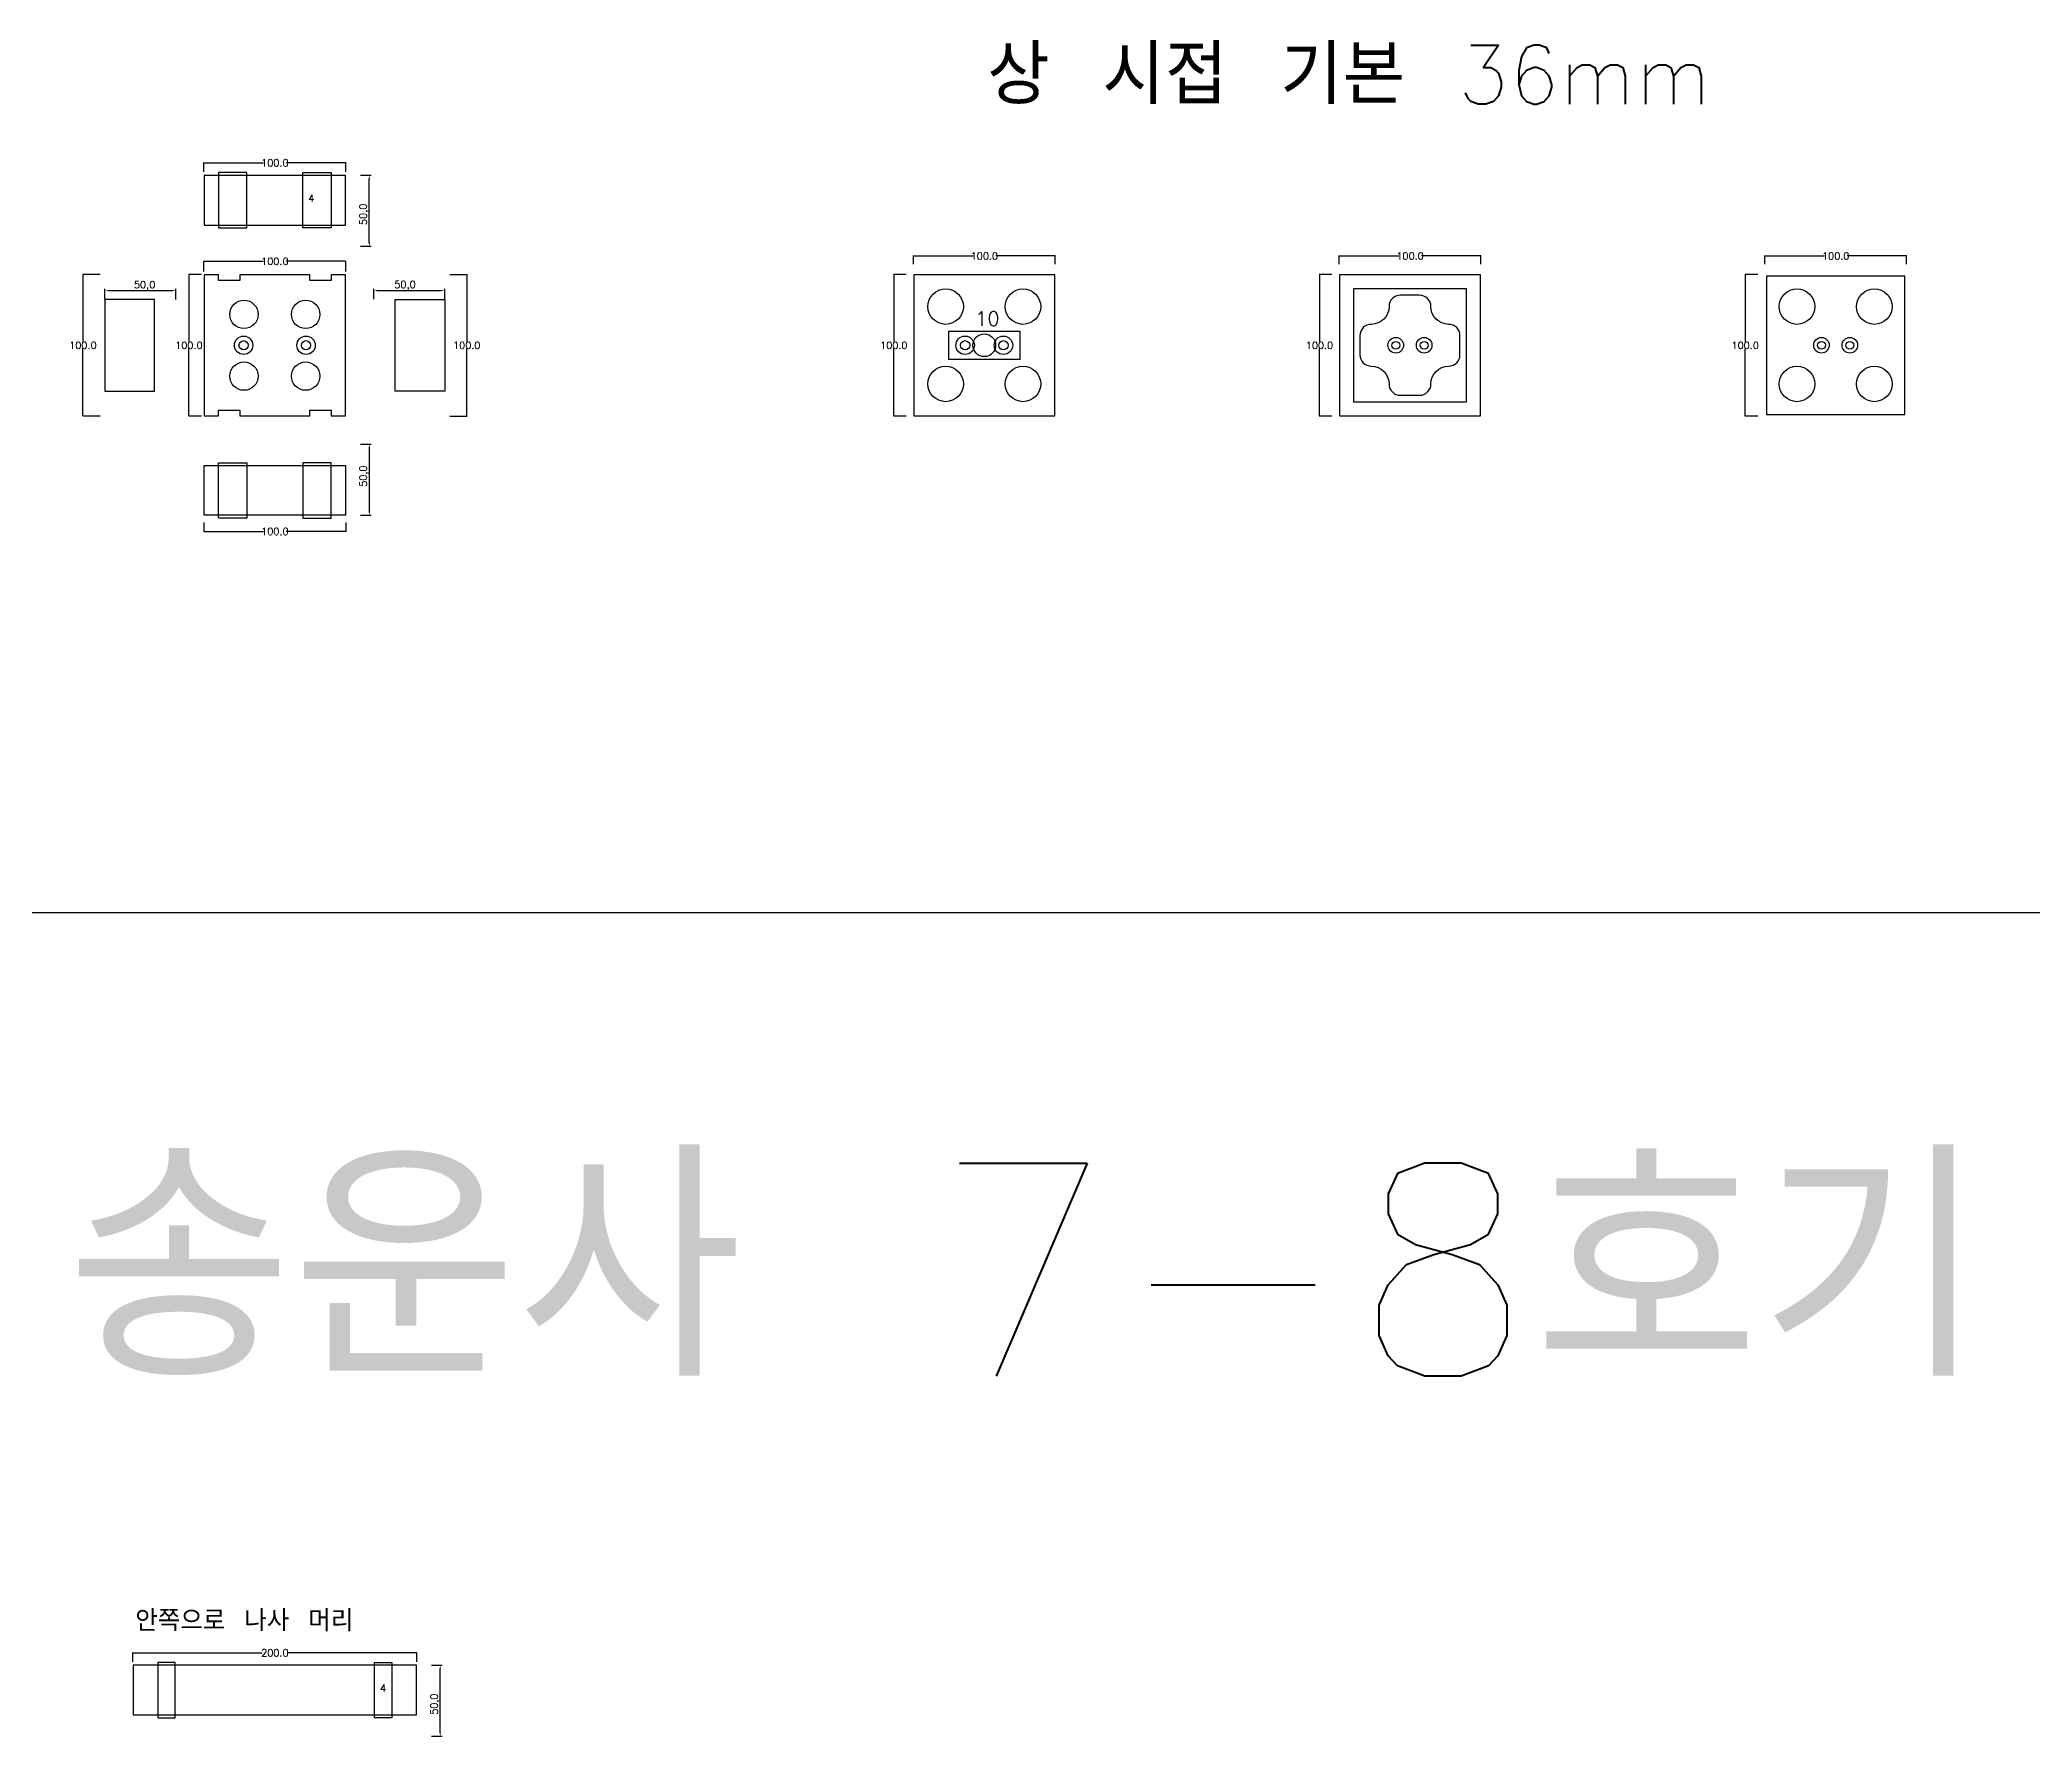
# Model space of a CAD drawing. Header units: millimetres. Extents: x -25 to 19775, y 172 to 9172.
# Drawn here: x 10460 to 11864, y 6792 to 7987 of the extents above; entities that cross this region are included whole.
import ezdxf

# ---------------------------------------------------------------- set-up
doc = ezdxf.new("R2010")
doc.units = ezdxf.units.MM
for name, color, linetype in [('TEXT', 7, 'Continuous'), ('볼트 구멍', 7, 'Continuous'), ('치구', 7, 'Continuous'), ('치수', 7, 'Continuous')]:
    doc.layers.add(name, color=color, linetype=linetype)
doc.styles.get("Standard").update_dxf_attribs({"font": 'txt.shx', "bigfont": 'whgtxt.shx'})
doc.dimstyles.new('ISO-25', dxfattribs={"dimtxt": 2.5, "dimasz": 2.5, "dimexe": 1.25, "dimexo": 0.625, "dimtad": 1, "dimtxsty": 'Standard', "dimcen": 2.5, "dimadec": 0, "dimazin": 0, "dimtfac": 1, "dimtmove": 0, "dimatfit": 3, "dimfxl": 0, "dimarcsym": 0})
doc.dimstyles.get("Standard").update_dxf_attribs({"dimtxt": 7, "dimasz": 0.18, "dimexe": 0.18, "dimexo": 0.0625, "dimgap": 0.09, "dimtad": 0, "dimtih": 1, "dimtoh": 1, "dimdec": 1, "dimzin": 0, "dimdsep": 46, "dimtxsty": 'Standard', "dimcen": 0.09, "dimadec": 0, "dimazin": 0, "dimtfac": 1, "dimtdec": 1, "dimtofl": 0, "dimtmove": 0, "dimatfit": 3, "dimfxl": 0, "dimtolj": 1, "dimtzin": 0, "dimarcsym": 0})

# ---------------------------------------------------------------- blocks, each defined once
blk = doc.blocks.new('*D461')
at = {"layer": 'Defpoints', "color": 0}
for p in [(10735.1, 6841.6), (10742, 6841.6), (10735.1, 6791.6)]:
    blk.add_point(p, dxfattribs=at)
at = {"layer": '치수', "color": 0, "lineweight": -2}
for p, q in [((10735.8, 6841.6), (10743.3, 6841.6)), ((10742, 6794.1), (10742, 6839.1)), ((10735.8, 6791.6), (10743.3, 6791.6))]:
    blk.add_line(p, q, dxfattribs=at)
at = {"layer": '치수', "color": 0}
for points in [[(10741.6, 6839.1), (10742.5, 6839.1), (10742, 6841.6)], [(10741.6, 6794.1), (10742.5, 6794.1), (10742, 6791.6)]]:
    blk.add_solid(points, dxfattribs=at)
at = {"layer": '치수', "color": 0, "insert": (10738.5, 6814.1), "char_height": 5, "attachment_point": 5, "rotation": 90}
blk.add_mtext('50,0', dxfattribs=at)
blk = doc.blocks.new('*D464')
at = {"layer": 'Defpoints', "color": 0}
for p in [(10525.5, 6843.9), (10725.5, 6850.3), (10725.5, 6843.9)]:
    blk.add_point(p, dxfattribs=at)
at = {"layer": '치수', "color": 0, "lineweight": -2}
for p, q in [((10525.5, 6844), (10525.5, 6850.5)), ((10525.6, 6850.3), (10616.6, 6850.3)), ((10725.3, 6850.3), (10634.3, 6850.3)), ((10725.5, 6844), (10725.5, 6850.5))]:
    blk.add_line(p, q, dxfattribs=at)
at = {"layer": '치수', "color": 0}
for points in [[(10525.6, 6850.3), (10525.6, 6850.3), (10525.5, 6850.3)], [(10725.3, 6850.3), (10725.3, 6850.3), (10725.5, 6850.3)]]:
    blk.add_solid(points, dxfattribs=at)
at = {"layer": '치수', "color": 0, "insert": (10625.5, 6850.3), "char_height": 5, "attachment_point": 5}
blk.add_mtext('\\A1;200.0', dxfattribs=at)
blk = doc.blocks.new('*D483')
at = {"layer": 'Defpoints', "color": 0}
for p in [(11775.5, 7834.8), (11675.5, 7828.9), (11775.5, 7828.9)]:
    blk.add_point(p, dxfattribs=at)
at = {"layer": '치수', "color": 0, "lineweight": -2}
for p, q in [((11675.5, 7829), (11675.5, 7835)), ((11675.6, 7834.8), (11717.5, 7834.8)), ((11775.3, 7834.8), (11733.5, 7834.8)), ((11775.5, 7829), (11775.5, 7835))]:
    blk.add_line(p, q, dxfattribs=at)
at = {"layer": '치수', "color": 0}
for points in [[(11675.6, 7834.8), (11675.6, 7834.8), (11675.5, 7834.8)], [(11775.3, 7834.8), (11775.3, 7834.8), (11775.5, 7834.8)]]:
    blk.add_solid(points, dxfattribs=at)
at = {"layer": '치수', "color": 0, "insert": (11725.5, 7834.8), "char_height": 5, "attachment_point": 5}
blk.add_mtext('\\A1;100.0', dxfattribs=at)
blk = doc.blocks.new('*D484')
at = {"layer": 'Defpoints', "color": 0}
for p in [(10748.6, 7821.8), (10748.6, 7721.8), (10760.7, 7721.8)]:
    blk.add_point(p, dxfattribs=at)
at = {"layer": '치수', "color": 0, "lineweight": -2}
for p, q in [((10748.7, 7821.8), (10760.9, 7821.8)), ((10760.7, 7821.6), (10760.7, 7774.4)), ((10760.7, 7722), (10760.7, 7769.2)), ((10748.7, 7721.8), (10760.9, 7721.8))]:
    blk.add_line(p, q, dxfattribs=at)
at = {"layer": '치수', "color": 0}
for points in [[(10760.6, 7821.6), (10760.7, 7821.6), (10760.7, 7821.8)], [(10760.6, 7722), (10760.7, 7722), (10760.7, 7721.8)]]:
    blk.add_solid(points, dxfattribs=at)
at = {"layer": '치수', "color": 0, "insert": (10760.7, 7771.8), "char_height": 5, "attachment_point": 5}
blk.add_mtext('\\A1;100.0', dxfattribs=at)
blk = doc.blocks.new('*D485')
at = {"layer": 'Defpoints', "color": 0}
for p in [(10745.2, 7810.4), (10695.2, 7803.6), (10745.2, 7803.6)]:
    blk.add_point(p, dxfattribs=at)
at = {"layer": '치수', "color": 0, "lineweight": -2}
for p, q in [((10695.2, 7804.2), (10695.2, 7811.7)), ((10697.7, 7810.4), (10742.7, 7810.4)), ((10745.2, 7804.2), (10745.2, 7811.7))]:
    blk.add_line(p, q, dxfattribs=at)
at = {"layer": '치수', "color": 0}
for points in [[(10697.7, 7810.8), (10697.7, 7810), (10695.2, 7810.4)], [(10742.7, 7810.8), (10742.7, 7810), (10745.2, 7810.4)]]:
    blk.add_solid(points, dxfattribs=at)
at = {"layer": '치수', "color": 0, "insert": (10717.2, 7813.9), "char_height": 5, "attachment_point": 5}
blk.add_mtext('50,0', dxfattribs=at)
blk = doc.blocks.new('*D486')
at = {"layer": 'Defpoints', "color": 0}
for p in [(10685.1, 7891.6), (10692, 7891.6), (10685.1, 7841.6)]:
    blk.add_point(p, dxfattribs=at)
at = {"layer": '치수', "color": 0, "lineweight": -2}
for p, q in [((10685.8, 7891.6), (10693.3, 7891.6)), ((10692, 7844.1), (10692, 7889.1)), ((10685.8, 7841.6), (10693.3, 7841.6))]:
    blk.add_line(p, q, dxfattribs=at)
at = {"layer": '치수', "color": 0}
for points in [[(10691.6, 7889.1), (10692.5, 7889.1), (10692, 7891.6)], [(10691.6, 7844.1), (10692.5, 7844.1), (10692, 7841.6)]]:
    blk.add_solid(points, dxfattribs=at)
at = {"layer": '치수', "color": 0, "insert": (10688.5, 7864.1), "char_height": 5, "attachment_point": 5, "rotation": 90}
blk.add_mtext('50,0', dxfattribs=at)
blk = doc.blocks.new('*D487')
at = {"layer": 'Defpoints', "color": 0}
for p in [(10575.5, 7894), (10675.5, 7900.4), (10675.5, 7894)]:
    blk.add_point(p, dxfattribs=at)
at = {"layer": '치수', "color": 0, "lineweight": -2}
for p, q in [((10575.5, 7894.1), (10575.5, 7900.6)), ((10575.6, 7900.4), (10617.5, 7900.4)), ((10675.3, 7900.4), (10633.5, 7900.4)), ((10675.5, 7894.1), (10675.5, 7900.6))]:
    blk.add_line(p, q, dxfattribs=at)
at = {"layer": '치수', "color": 0}
for points in [[(10575.6, 7900.4), (10575.6, 7900.4), (10575.5, 7900.4)], [(10675.3, 7900.4), (10675.3, 7900.4), (10675.5, 7900.4)]]:
    blk.add_solid(points, dxfattribs=at)
at = {"layer": '치수', "color": 0, "insert": (10625.5, 7900.4), "char_height": 5, "attachment_point": 5}
blk.add_mtext('\\A1;100.0', dxfattribs=at)
blk = doc.blocks.new('*D488')
at = {"layer": 'Defpoints', "color": 0}
for p in [(10502.3, 7821.8), (10490.2, 7721.8), (10502.3, 7721.8)]:
    blk.add_point(p, dxfattribs=at)
at = {"layer": '치수', "color": 0, "lineweight": -2}
for p, q in [((10502.3, 7821.8), (10490.1, 7821.8)), ((10490.2, 7821.6), (10490.2, 7774.4)), ((10490.2, 7722), (10490.2, 7769.2)), ((10502.3, 7721.8), (10490.1, 7721.8))]:
    blk.add_line(p, q, dxfattribs=at)
at = {"layer": '치수', "color": 0}
for points in [[(10490.2, 7821.6), (10490.3, 7821.6), (10490.2, 7821.8)], [(10490.2, 7722), (10490.3, 7722), (10490.2, 7721.8)]]:
    blk.add_solid(points, dxfattribs=at)
at = {"layer": '치수', "color": 0, "insert": (10490.2, 7771.8), "char_height": 5, "attachment_point": 5}
blk.add_mtext('\\A1;100.0', dxfattribs=at)
blk = doc.blocks.new('*D489')
at = {"layer": 'Defpoints', "color": 0}
for p in [(10574, 7821.8), (10564.9, 7721.8), (10574, 7721.8)]:
    blk.add_point(p, dxfattribs=at)
at = {"layer": '치수', "color": 0, "lineweight": -2}
for p, q in [((10573.9, 7821.8), (10564.8, 7821.8)), ((10564.9, 7821.6), (10564.9, 7774.4)), ((10564.9, 7722), (10564.9, 7769.2)), ((10573.9, 7721.8), (10564.8, 7721.8))]:
    blk.add_line(p, q, dxfattribs=at)
at = {"layer": '치수', "color": 0}
for points in [[(10564.9, 7821.6), (10565, 7821.6), (10564.9, 7821.8)], [(10564.9, 7722), (10565, 7722), (10564.9, 7721.8)]]:
    blk.add_solid(points, dxfattribs=at)
at = {"layer": '치수', "color": 0, "insert": (10564.9, 7771.8), "char_height": 5, "attachment_point": 5}
blk.add_mtext('\\A1;100.0', dxfattribs=at)
blk = doc.blocks.new('*D490')
at = {"layer": 'Defpoints', "color": 0}
for p in [(10505.7, 7810.3), (10505.7, 7803.6), (10555.7, 7803.5)]:
    blk.add_point(p, dxfattribs=at)
at = {"layer": '치수', "color": 0, "lineweight": -2}
for p, q in [((10505.7, 7804.2), (10505.7, 7811.6)), ((10553.2, 7810.3), (10508.2, 7810.3)), ((10555.7, 7804.1), (10555.7, 7811.6))]:
    blk.add_line(p, q, dxfattribs=at)
at = {"layer": '치수', "color": 0}
for points in [[(10508.2, 7810.7), (10508.2, 7809.9), (10505.7, 7810.3)], [(10553.2, 7810.7), (10553.2, 7809.9), (10555.7, 7810.3)]]:
    blk.add_solid(points, dxfattribs=at)
at = {"layer": '치수', "color": 0, "insert": (10533.7, 7813.8), "char_height": 5, "attachment_point": 5}
blk.add_mtext('50,0', dxfattribs=at)
blk = doc.blocks.new('*D491')
at = {"layer": 'Defpoints', "color": 0}
for p in [(10575.5, 7823.6), (10675.5, 7831), (10675.5, 7823.6)]:
    blk.add_point(p, dxfattribs=at)
at = {"layer": '치수', "color": 0, "lineweight": -2}
for p, q in [((10575.5, 7823.7), (10575.5, 7831.2)), ((10575.6, 7831), (10617.5, 7831)), ((10675.3, 7831), (10633.5, 7831)), ((10675.5, 7823.7), (10675.5, 7831.2))]:
    blk.add_line(p, q, dxfattribs=at)
at = {"layer": '치수', "color": 0}
for points in [[(10575.6, 7831.1), (10575.6, 7831), (10575.5, 7831)], [(10675.3, 7831.1), (10675.3, 7831), (10675.5, 7831)]]:
    blk.add_solid(points, dxfattribs=at)
at = {"layer": '치수', "color": 0, "insert": (10625.5, 7831), "char_height": 5, "attachment_point": 5}
blk.add_mtext('\\A1;100.0', dxfattribs=at)
blk = doc.blocks.new('*D492')
at = {"layer": 'Defpoints', "color": 0}
for p in [(10685.1, 7702.1), (10685.1, 7652.1), (10692, 7652.1)]:
    blk.add_point(p, dxfattribs=at)
at = {"layer": '치수', "color": 0, "lineweight": -2}
for p, q in [((10685.8, 7702.1), (10693.3, 7702.1)), ((10692, 7699.6), (10692, 7654.6)), ((10685.8, 7652.1), (10693.3, 7652.1))]:
    blk.add_line(p, q, dxfattribs=at)
at = {"layer": '치수', "color": 0}
for points in [[(10691.6, 7699.6), (10692.5, 7699.6), (10692, 7702.1)], [(10691.6, 7654.6), (10692.5, 7654.6), (10692, 7652.1)]]:
    blk.add_solid(points, dxfattribs=at)
at = {"layer": '치수', "color": 0, "insert": (10688.5, 7679.6), "char_height": 5, "attachment_point": 5, "rotation": 90}
blk.add_mtext('50,0', dxfattribs=at)
blk = doc.blocks.new('*D493')
at = {"layer": 'Defpoints', "color": 0}
for p in [(10575.5, 7647), (10675.5, 7647), (10675.5, 7640.6)]:
    blk.add_point(p, dxfattribs=at)
at = {"layer": '치수', "color": 0, "lineweight": -2}
for p, q in [((10575.5, 7646.9), (10575.5, 7640.4)), ((10575.6, 7640.6), (10617.5, 7640.6)), ((10675.3, 7640.6), (10633.5, 7640.6)), ((10675.5, 7646.9), (10675.5, 7640.4))]:
    blk.add_line(p, q, dxfattribs=at)
at = {"layer": '치수', "color": 0}
for points in [[(10575.6, 7640.6), (10575.6, 7640.5), (10575.5, 7640.6)], [(10675.3, 7640.6), (10675.3, 7640.5), (10675.5, 7640.6)]]:
    blk.add_solid(points, dxfattribs=at)
at = {"layer": '치수', "color": 0, "insert": (10625.5, 7640.6), "char_height": 5, "attachment_point": 5}
blk.add_mtext('\\A1;100.0', dxfattribs=at)
blk = doc.blocks.new('*D494')
at = {"layer": 'Defpoints', "color": 0}
for p in [(11670.6, 7821.8), (11661.7, 7721.8), (11670.6, 7721.8)]:
    blk.add_point(p, dxfattribs=at)
at = {"layer": '치수', "color": 0, "lineweight": -2}
for p, q in [((11670.5, 7821.8), (11661.5, 7821.8)), ((11661.7, 7821.6), (11661.7, 7774.4)), ((11661.7, 7722), (11661.7, 7769.2)), ((11670.5, 7721.8), (11661.5, 7721.8))]:
    blk.add_line(p, q, dxfattribs=at)
at = {"layer": '치수', "color": 0}
for points in [[(11661.6, 7821.6), (11661.7, 7821.6), (11661.7, 7821.8)], [(11661.6, 7722), (11661.7, 7722), (11661.7, 7721.8)]]:
    blk.add_solid(points, dxfattribs=at)
at = {"layer": '치수', "color": 0, "insert": (11661.7, 7771.8), "char_height": 5, "attachment_point": 5}
blk.add_mtext('\\A1;100.0', dxfattribs=at)
blk = doc.blocks.new('*D495')
at = {"layer": 'Defpoints', "color": 0}
for p in [(11370.6, 7821.8), (11361.7, 7721.8), (11370.6, 7721.8)]:
    blk.add_point(p, dxfattribs=at)
at = {"layer": '치수', "color": 0, "lineweight": -2}
for p, q in [((11370.5, 7821.8), (11361.5, 7821.8)), ((11361.7, 7821.6), (11361.7, 7774.4)), ((11361.7, 7722), (11361.7, 7769.2)), ((11370.5, 7721.8), (11361.5, 7721.8))]:
    blk.add_line(p, q, dxfattribs=at)
at = {"layer": '치수', "color": 0}
for points in [[(11361.6, 7821.6), (11361.7, 7821.6), (11361.7, 7821.8)], [(11361.6, 7722), (11361.7, 7722), (11361.7, 7721.8)]]:
    blk.add_solid(points, dxfattribs=at)
at = {"layer": '치수', "color": 0, "insert": (11361.7, 7771.8), "char_height": 5, "attachment_point": 5}
blk.add_mtext('\\A1;100.0', dxfattribs=at)
blk = doc.blocks.new('*D496')
at = {"layer": 'Defpoints', "color": 0}
for p in [(11175.5, 7834.8), (11075.5, 7828.9), (11175.5, 7828.9)]:
    blk.add_point(p, dxfattribs=at)
at = {"layer": '치수', "color": 0, "lineweight": -2}
for p, q in [((11075.5, 7829), (11075.5, 7835)), ((11075.6, 7834.8), (11117.5, 7834.8)), ((11175.3, 7834.8), (11133.5, 7834.8)), ((11175.5, 7829), (11175.5, 7835))]:
    blk.add_line(p, q, dxfattribs=at)
at = {"layer": '치수', "color": 0}
for points in [[(11075.6, 7834.8), (11075.6, 7834.8), (11075.5, 7834.8)], [(11175.3, 7834.8), (11175.3, 7834.8), (11175.5, 7834.8)]]:
    blk.add_solid(points, dxfattribs=at)
at = {"layer": '치수', "color": 0, "insert": (11125.5, 7834.8), "char_height": 5, "attachment_point": 5}
blk.add_mtext('\\A1;100.0', dxfattribs=at)
blk = doc.blocks.new('*D497')
at = {"layer": 'Defpoints', "color": 0}
for p in [(11070.6, 7821.8), (11061.7, 7721.8), (11070.6, 7721.8)]:
    blk.add_point(p, dxfattribs=at)
at = {"layer": '치수', "color": 0, "lineweight": -2}
for p, q in [((11070.5, 7821.8), (11061.5, 7821.8)), ((11061.7, 7821.6), (11061.7, 7774.4)), ((11061.7, 7722), (11061.7, 7769.2)), ((11070.5, 7721.8), (11061.5, 7721.8))]:
    blk.add_line(p, q, dxfattribs=at)
at = {"layer": '치수', "color": 0}
for points in [[(11061.6, 7821.6), (11061.7, 7821.6), (11061.7, 7821.8)], [(11061.6, 7722), (11061.7, 7722), (11061.7, 7721.8)]]:
    blk.add_solid(points, dxfattribs=at)
at = {"layer": '치수', "color": 0, "insert": (11061.7, 7771.8), "char_height": 5, "attachment_point": 5}
blk.add_mtext('\\A1;100.0', dxfattribs=at)
blk = doc.blocks.new('*D498')
at = {"layer": 'Defpoints', "color": 0}
for p in [(11475.5, 7834.8), (11375.5, 7828.9), (11475.5, 7828.9)]:
    blk.add_point(p, dxfattribs=at)
at = {"layer": '치수', "color": 0, "lineweight": -2}
for p, q in [((11375.5, 7829), (11375.5, 7835)), ((11375.6, 7834.8), (11417.5, 7834.8)), ((11475.3, 7834.8), (11433.5, 7834.8)), ((11475.5, 7829), (11475.5, 7835))]:
    blk.add_line(p, q, dxfattribs=at)
at = {"layer": '치수', "color": 0}
for points in [[(11375.6, 7834.8), (11375.6, 7834.8), (11375.5, 7834.8)], [(11475.3, 7834.8), (11475.3, 7834.8), (11475.5, 7834.8)]]:
    blk.add_solid(points, dxfattribs=at)
at = {"layer": '치수', "color": 0, "insert": (11425.5, 7834.8), "char_height": 5, "attachment_point": 5}
blk.add_mtext('\\A1;100.0', dxfattribs=at)

msp = doc.modelspace()

# ---------------------------------------------------------------- linework, layer by layer
at = {"layer": 'TEXT', "color": 6}
msp.add_line((19775.462, 7371.825), (-24.538, 7371.825), dxfattribs=at)
at = {"layer": '볼트 구멍', "color": 1}
msp.add_lwpolyline([(11100.462, 7781.825), (11150.462, 7781.825), (11150.462, 7761.825), (11100.462, 7761.825)], close=True, dxfattribs=at)
at = {"layer": '볼트 구멍', "color": 3}
for centre, radius in [((11125.462, 7771.825), 8), ((10603.462, 7771.825), 3.25), ((10647.462, 7771.825), 3.25), ((11111.962, 7771.825), 3.25), ((11138.962, 7771.825), 3.25), ((11415.462, 7771.825), 2.75), ((11435.462, 7771.825), 2.75), ((11715.462, 7771.825), 2.75), ((11735.462, 7771.825), 2.75)]:
    msp.add_circle(centre, radius, dxfattribs=at)
at = {"layer": '볼트 구멍', "color": 2}
for centre in [(10603.462, 7771.825), (10647.462, 7771.825)]:
    msp.add_circle(centre, 6.5, dxfattribs=at)
at = {"layer": '볼트 구멍', "color": 6}
for centre, radius in [((11111.962, 7771.825), 6.5), ((11138.962, 7771.825), 6.5), ((11415.462, 7771.825), 5.5), ((11435.462, 7771.825), 5.5), ((11715.462, 7771.825), 5.5), ((11735.462, 7771.825), 5.5)]:
    msp.add_circle(centre, radius, dxfattribs=at)
at = {"layer": '치구'}
for points in [[(10575.712, 7856.575), (10675.212, 7856.575), (10675.212, 7891.575), (10575.712, 7891.575)], [(10575.712, 7722.075), (10585.712, 7722.075), (10585.712, 7726.075), (10600.712, 7726.075), (10600.712, 7722.075), (10650.212, 7722.075), (10650.212, 7726.075), (10665.212, 7726.075), (10665.212, 7722.075), (10675.212, 7722.075), (10675.212, 7821.575), (10665.212, 7821.575), (10665.212, 7817.575), (10650.212, 7817.575), (10650.212, 7821.575), (10600.712, 7821.575), (10600.712, 7817.575), (10585.712, 7817.575), (10585.712, 7821.575), (10575.712, 7821.575)], [(11075.712, 7821.575), (11075.712, 7722.075), (11175.212, 7722.075), (11175.212, 7821.575)], [(11375.712, 7821.575), (11375.712, 7722.075), (11475.212, 7722.075), (11475.212, 7821.575)], [(11385.712, 7811.575), (11385.712, 7732.075), (11465.212, 7732.075), (11465.212, 7811.575)], [(11676.712, 7820.575), (11676.712, 7723.075), (11774.212, 7723.075), (11774.212, 7820.575)], [(10540.712, 7804.175), (10505.712, 7804.175), (10505.712, 7739.475), (10540.712, 7739.475)], [(10710.212, 7804.175), (10745.212, 7804.175), (10745.212, 7739.475), (10710.212, 7739.475)], [(10575.712, 7687.075), (10675.212, 7687.075), (10675.212, 7652.075), (10575.712, 7652.075)], [(10525.712, 6806.575), (10725.212, 6806.575), (10725.212, 6841.575), (10525.712, 6841.575)]]:
    msp.add_lwpolyline(points, close=True, dxfattribs=at)
at = {"layer": '치구', "color": 1}
for points in [[(10585.712, 7854.575), (10605.712, 7854.575), (10605.712, 7893.572), (10585.712, 7893.572)], [(10665.212, 7854.575), (10645.212, 7854.575), (10645.212, 7893.572), (10665.212, 7893.572)], [(10585.712, 7689.075), (10605.712, 7689.075), (10605.712, 7650.077), (10585.712, 7650.077)], [(10665.212, 7689.075), (10645.212, 7689.075), (10645.212, 7650.077), (10665.212, 7650.077)], [(10543.112, 6804.575), (10555.112, 6804.575), (10555.112, 6843.572), (10543.112, 6843.572)], [(10707.812, 6804.575), (10695.812, 6804.575), (10695.812, 6843.572), (10707.812, 6843.572)]]:
    msp.add_lwpolyline(points, close=True, dxfattribs=at)
at = {"layer": '치구', "color": 0}
msp.add_lwpolyline([(11390.212, 7778.575), (11390.212, 7765.075, 0.41421356), (11398.212, 7757.075, -0.41421356), (11410.712, 7744.575, 0.41421356), (11418.712, 7736.575), (11432.212, 7736.575, 0.41421356), (11440.212, 7744.575, -0.41421356), (11452.712, 7757.075, 0.41421356), (11460.712, 7765.075), (11460.712, 7778.575, 0.41421356), (11452.712, 7786.575, -0.41421356), (11440.212, 7799.075, 0.41421356), (11432.212, 7807.075), (11418.712, 7807.075, 0.41421356), (11410.712, 7799.075, -0.41421356), (11398.212, 7786.575, 0.41421356)], format="xyb", close=True, dxfattribs=at)
for centre, radius in [((11098.212, 7799.075), 12.5), ((11152.712, 7799.075), 12.5), ((11698.212, 7799.075), 12.5), ((11752.712, 7799.075), 12.5), ((10603.712, 7793.575), 10), ((10647.212, 7793.575), 10), ((10603.712, 7750.075), 10), ((10647.212, 7750.075), 10), ((11098.212, 7744.575), 12.5), ((11152.712, 7744.575), 12.5), ((11698.212, 7744.575), 12.5), ((11752.712, 7744.575), 12.5)]:
    msp.add_circle(centre, radius, dxfattribs=at)

# ---------------------------------------------------------------- texts
at = {"layer": 'TEXT', "color": 1}
for s, height, p in [('상 시접 기본 36mm', 41.66667, (11127.469, 7941.725)), ('4', 5, (10649.024, 7872.876)), ('10', 10, (11119.096, 7785.621)), ('안쪽으로 나사 머리', 15, (10527.115, 6865.533)), ('4', 5, (10699.624, 6822.876))]:
    msp.add_text(s, height=height, dxfattribs=at).set_placement(p)
at = {"layer": 'TEXT', "color": 3}
msp.add_text('송운사 7-8호기 (소형)', height=150, dxfattribs=at).set_placement((10478.9, 7045.315))

# ---------------------------------------------------------------- dimensions: what is measured, and where the dimension line sits
at = {"layer": '치수', "color": 4}
for base, p1, p2, dimstyle, override, picture, middle in [((10675.462, 7900.397), (10575.462, 7894), (10675.462, 7894), 'Standard', {"dimtxt": 5}, '*D487', (10625.462, 7900.397)), ((10745.212, 7810.402), (10695.212, 7803.625), (10745.212, 7803.625), 'ISO-25', {"dimtxt": 5, "dimdec": 1, "dimzin": 0, "dimtdec": 1}, '*D485', (10717.212, 7810.402)), ((10675.462, 7640.564), (10575.462, 7646.961), (10675.462, 7646.961), 'Standard', {"dimtxt": 5}, '*D493', (10625.462, 7640.564)), ((10725.462, 6850.297), (10525.462, 6843.9), (10725.462, 6843.9), 'Standard', {"dimtxt": 5}, '*D464', (10625.462, 6850.297))]:
    dim = msp.add_linear_dim(base=base, p1=p1, p2=p2, dimstyle=dimstyle, override=override, dxfattribs=at)
    dim.commit()
    dim.dimension.update_dxf_attribs({"geometry": picture, "text_midpoint": middle, "dimtype": 160})
for base, p1, p2, angle, picture, middle in [((10692.039, 7891.575), (10685.141, 7841.575), (10685.141, 7891.575), 90, '*D486', (10692.039, 7864.075)), ((10505.712, 7810.302), (10555.712, 7803.525), (10505.712, 7803.625), 180, '*D490', (10533.712, 7810.302)), ((10692.039, 7652.075), (10685.141, 7702.075), (10685.141, 7652.075), 270, '*D492', (10692.039, 7679.575)), ((10742.039, 6841.575), (10735.141, 6791.575), (10735.141, 6841.575), 90, '*D461', (10742.039, 6814.075))]:
    dim = msp.add_linear_dim(base=base, p1=p1, p2=p2, angle=angle, dimstyle='ISO-25', override={"dimtxt": 5, "dimdec": 1, "dimzin": 0, "dimtdec": 1}, dxfattribs=at)
    dim.commit()
    dim.dimension.update_dxf_attribs({"geometry": picture, "text_midpoint": middle, "dimtype": 160})
for base, p1, p2, picture, middle in [((11175.462, 7834.815), (11075.462, 7828.932), (11175.462, 7828.932), '*D496', (11125.462, 7834.815)), ((11475.462, 7834.815), (11375.462, 7828.932), (11475.462, 7828.932), '*D498', (11425.462, 7834.815)), ((11775.462, 7834.815), (11675.462, 7828.932), (11775.462, 7828.932), '*D483', (11725.462, 7834.815)), ((10675.462, 7831.047), (10575.462, 7823.65), (10675.462, 7823.65), '*D491', (10625.462, 7831.047))]:
    dim = msp.add_linear_dim(base=base, p1=p1, p2=p2, dimstyle='Standard', override={"dimtxt": 5}, dxfattribs=at)
    dim.commit()
    dim.dimension.update_dxf_attribs({"geometry": picture, "text_midpoint": middle})
for base, p1, p2, picture, middle in [((10490.244, 7721.825), (10502.313, 7821.825), (10502.313, 7721.825), '*D488', (10490.244, 7771.825)), ((10564.932, 7721.825), (10574.001, 7821.825), (10574.001, 7721.825), '*D489', (10564.932, 7771.825)), ((10760.679, 7721.825), (10748.61, 7821.825), (10748.61, 7721.825), '*D484', (10760.679, 7771.825)), ((11061.666, 7721.825), (11070.57, 7821.825), (11070.57, 7721.825), '*D497', (11061.666, 7771.825)), ((11361.666, 7721.825), (11370.57, 7821.825), (11370.57, 7721.825), '*D495', (11361.666, 7771.825)), ((11661.666, 7721.825), (11670.57, 7821.825), (11670.57, 7721.825), '*D494', (11661.666, 7771.825))]:
    dim = msp.add_linear_dim(base=base, p1=p1, p2=p2, angle=90, dimstyle='Standard', override={"dimtxt": 5}, dxfattribs=at)
    dim.commit()
    dim.dimension.update_dxf_attribs({"geometry": picture, "text_midpoint": middle})

doc.saveas('drawing.dxf')
